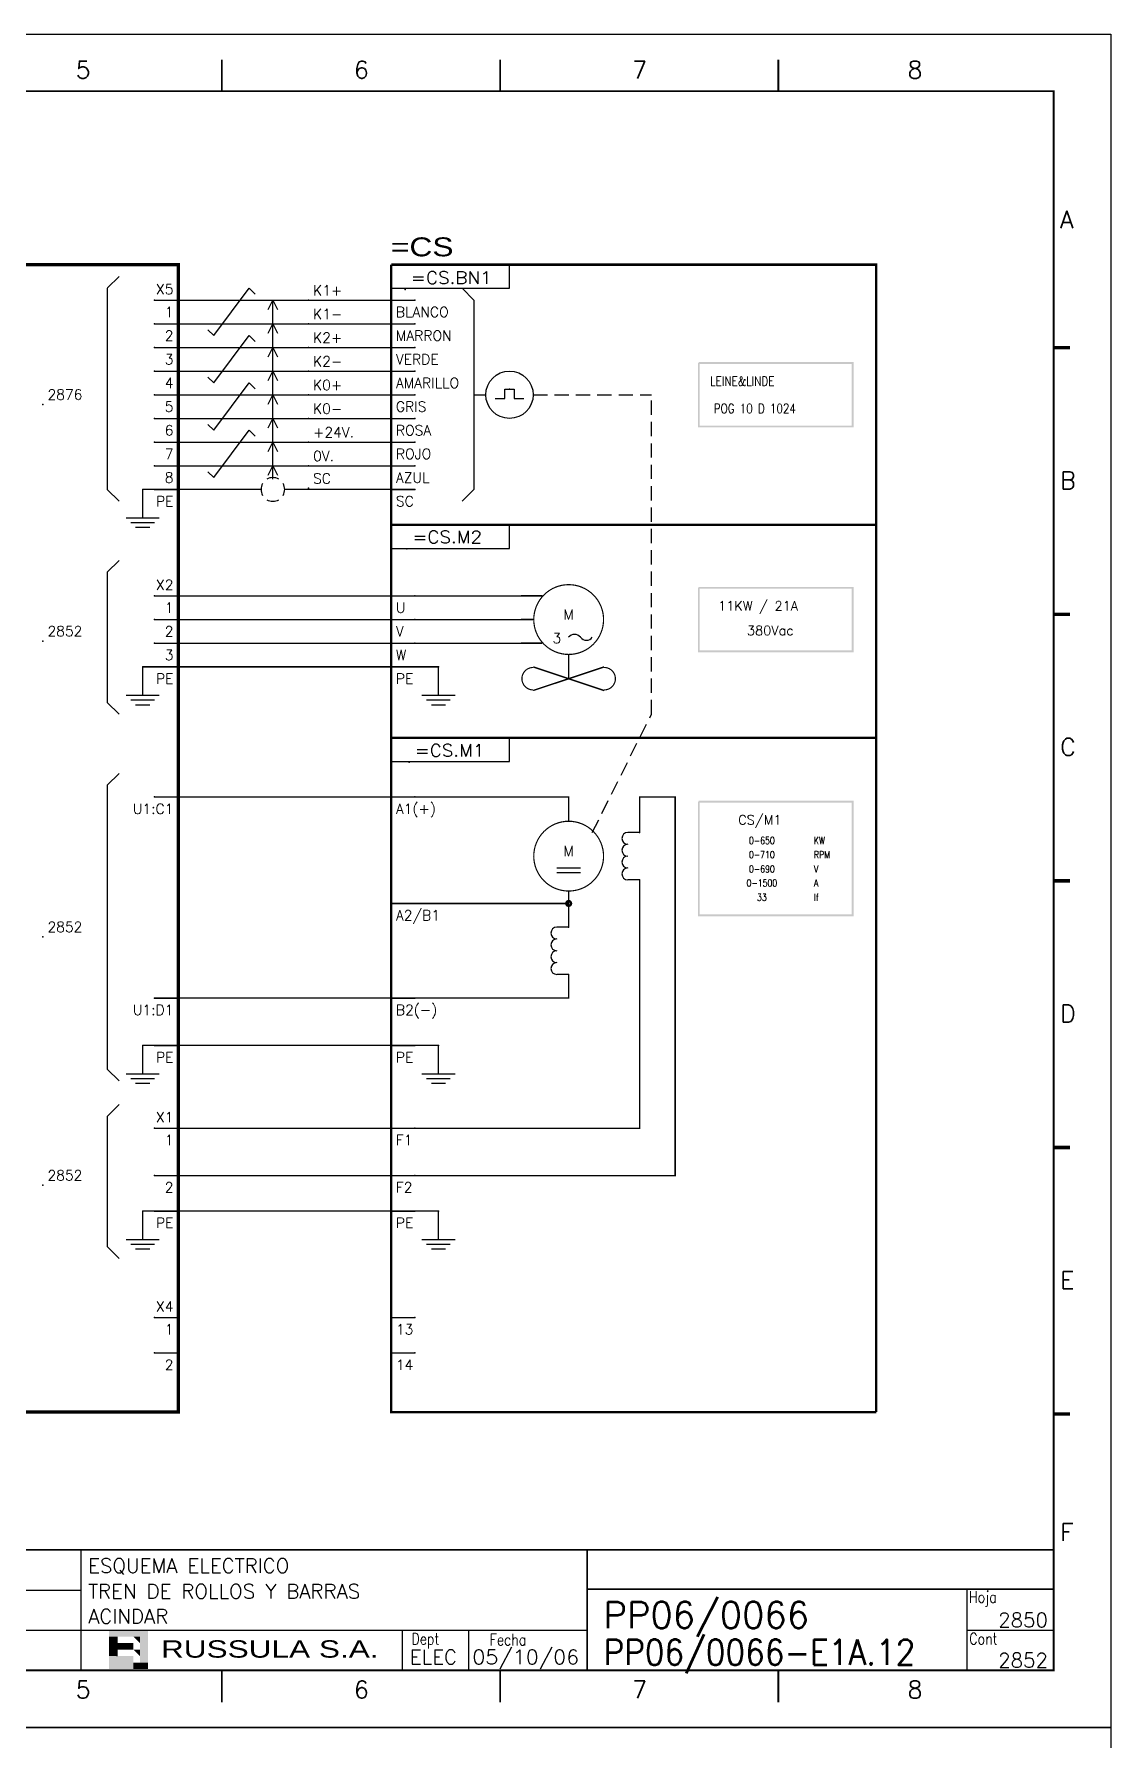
# Model space of a CAD drawing. Extents: x 3 to 423, y -4757 to 292.
# Drawn here: x 233.8 to 422.6, y -7.4 to 291.8 of the extents above; entities that cross this region are included whole.
import ezdxf
from ezdxf.enums import TextEntityAlignment as Align

# ---------------------------------------------------------------- set-up
doc = ezdxf.new("R2010")
doc.units = 0
doc.header["$LTSCALE"] = 10
doc.header["$MEASUREMENT"] = 0
doc.linetypes.add('DASHDOT', pattern=[1, 0.5, -0.25, 0, -0.25])
doc.linetypes.add('HIDDEN', pattern=[0.375, 0.25, -0.125])
doc.layers.get('0').update_dxf_attribs({"linetype": 'CONTINUOUS'})
for name, color, linetype in [('1', 7, 'CONTINUOUS'), ('10', 5, 'CONTINUOUS'), ('102', 7, 'CONTINUOUS'), ('2', 7, 'CONTINUOUS'), ('8', 1, 'CONTINUOUS'), ('9', 6, 'CONTINUOUS'), ('DIBUJO', 7, 'CONTINUOUS'), ('NODE', 7, 'CONTINUOUS')]:
    doc.layers.add(name, color=color, linetype=linetype)
doc.styles.add('HELV', font='HELVBLD.SHX', dxfattribs={"width": 1.2})
doc.styles.add('HELVETICA', font='HELV.SHX')
doc.styles.add('LABEL', font='SIMPLEX', dxfattribs={"width": 0.8, "height": 4})
doc.styles.add('ROMAND', font='ROMAND.SHX', dxfattribs={"width": 0.7})
doc.styles.add('ROMANS', font='romans')
doc.styles.get("Standard").update_dxf_attribs({"font": 'simplex'})

# ---------------------------------------------------------------- blocks, each defined once
blk = doc.blocks.new('NOD', base_point=(237.5, 170))
at = {"layer": 'NODE'}
blk.add_point((237.5, 170), dxfattribs=at)
blk = doc.blocks.new('$060303')
at = {"layer": '2'}
for p, q in [((0, 0), (2.5, 0)), ((0, -10), (2.5, -10))]:
    blk.add_line(p, q, dxfattribs=at)
for centre, end in [((2.5, -1.25), 90), ((2.5, -3.75), 90.00000000000001), ((2.5, -6.25), 90.00000000000001), ((2.5, -8.75), 90.00000000000001)]:
    blk.add_arc(centre, 1.25, 270, end, dxfattribs=at)
for p in [(0, 0), (0, -10)]:
    blk.add_blockref('NOD', p, dxfattribs=at)
at = {"layer": '8'}
for tag, p in [('1A', (1.5, -3.324999999999989)), ('2A', (1.5, -13.32499999999999))]:
    blk.add_attdef(tag, text='', height=2.15, dxfattribs=at).set_placement(p, align=Align.RIGHT)
at = {"layer": '9'}
blk.add_attdef('ID', text='', height=2.15, dxfattribs=at).set_placement((0, 1.175000000000011), align=Align.CENTER)
blk = doc.blocks.new('$$PLL21')
blk.add_line((-2.5, 0), (2.5, 0))
at = {"layer": '2'}
for p in [(-2.5, 0), (2.5, 0)]:
    blk.add_blockref('NOD', p, dxfattribs=at)
at = {"layer": '8'}
blk.add_attdef('*A', (-1.5, -3.574999999999989), '', height=2.15, dxfattribs=at)
at = {"layer": '9'}
blk.add_attdef('ID', (-1.5, 1.25), '', height=2.15, dxfattribs=at)
blk = doc.blocks.new('$$PLR12')
blk.add_line((-2.5, 0), (2.5, 0))
at = {"layer": '2'}
for p in [(-2.5, 0), (2.5, 0)]:
    blk.add_blockref('NOD', p, dxfattribs=at)
at = {"layer": '8'}
blk.add_attdef('*A', text='', height=2.15, dxfattribs=at).set_placement((1.5, -3.574999999999989), align=Align.RIGHT)
at = {"layer": '9'}
blk.add_attdef('ID', text='', height=2.15, dxfattribs=at).set_placement((1.5, 1.25), align=Align.RIGHT)
blk = doc.blocks.new('$021501')
at = {"layer": '2'}
for p, q in [((0, -6), (0, 0)), ((-3.5, -6), (3.5, -6)), ((-2.5, -7), (2.5, -7)), ((-1.5, -8), (1.5, -8))]:
    blk.add_line(p, q, dxfattribs=at)
blk.add_blockref('NOD', (0, 0), dxfattribs=at)
blk = doc.blocks.new('$PP313')
at = {"layer": '2'}
blk.add_blockref('NOD', (0, 0), dxfattribs=at)
at = {"layer": '8'}
blk.add_attdef('1A', (1, -3.324999999999989), '', height=2.15, dxfattribs=at)
at = {"layer": '9'}
blk.add_attdef('ID', (1, 1), '', height=2.15, dxfattribs=at)
blk = doc.blocks.new('DOT', base_point=(355.25, 185))
at = {"layer": '2'}
blk.add_lwpolyline([(355, 185, 0.25, 0.25, 2.502154082895779), (355.237515595764, 185.2496880847195, 0.25, 0.25, 0.3996556434456849)], format="xyseb", close=True, dxfattribs=at)
blk = doc.blocks.new('$020501')
at = {"layer": '2'}
for p, q in [((-2, 1), (0, 0)), ((0, 0), (-2, -1))]:
    blk.add_line(p, q, dxfattribs=at)
blk = doc.blocks.new('$030107')
at = {"layer": '102'}
for centre, start, end in [((0, 0), 150.0000000000002, 209.9999999999999), ((0, 0), 60.00000000000018, 119.9999999999999), ((0, 0), 330.0000000000002, 29.99999999999989), ((0, -2.842170943040401e-14), 240.0000000000001, 299.9999999999998)]:
    blk.add_arc(centre, 2.500000000000008, start, end, dxfattribs=at)
blk = doc.blocks.new('$021325')
at = {"layer": '2'}
for p, q in [((-1, 0), (1, 0)), ((-1, -2), (-1, 0)), ((1, 0), (1, -2)), ((-3, -2), (-1, -2)), ((1, -2), (3, -2))]:
    blk.add_line(p, q, dxfattribs=at)
blk.add_blockref('NOD', (0, 0), dxfattribs=at)
blk = doc.blocks.new('newcajec')
at = {"layer": '1'}
for p, q in [((179.4, 20.84999999999999), (0.1303441721052074, 20.84999999999999)), ((7, 20.84999999999999), (7, 0)), ((71, 20.84999999999999), (71, 0)), ((84, 20.84999999999999), (84, 0.08964143426294768)), ((99, 20.84999999999999), (99, 0)), ((215.2, 20.79999999999999), (215.2, 0)), ((184.6434108527132, 20.17582254554676), (184.806079472624, 20.01315011347727)), ((184.806079472624, 20.01315011347727), (185.1814685954953, 20.25090212957883)), ((10.6, 16.64), (0, 16.64)), ((10.6, 16.64), (99.00000000000001, 16.64)), ((10.6, 12.48), (0, 12.48)), ((10.6, 12.48), (99.00000000000001, 12.48)), ((179.4, 13.86666666), (215.2, 13.86666666)), ((368, 14.06084184883153), (368, 0)), ((10.6, 8.32), (0, 8.32)), ((10.6, 8.32), (99.00000000000001, 8.32)), ((179.4, 6.93333333), (267.6330803594942, 6.93333333)), ((267.6330803594942, 6.93333333), (302.5, 6.93333333)), ((270.6330803594942, 6.908826233307309), (270.6330803594942, 0)), ((282.0665401797471, 6.93333333), (282.0665401797471, 0)), ((368, 6.93333333), (383, 6.93333333)), ((10.6, 4.16), (0, 4.16)), ((10.6, 4.16), (99.00000000000001, 4.16))]:
    blk.add_line(p, q, dxfattribs=at)
for points in [[(47.50000000000003, 272.5, 0.3, 0.3, 0), (47.50000000000003, 277.9125820568927, 0.3, 0.3, 0)], [(95.50000000000003, 272.5, 0.3, 0.3, 0), (95.50000000000003, 277.9125820568927, 0.3, 0.3, 0)], [(143.5000000000001, 272.5, 0.3, 0.3, 0), (143.5000000000001, 277.9125820568927, 0.3, 0.3, 0)], [(191.5000000000001, 272.5, 0.3, 0.3, 0), (191.5000000000001, 277.9125820568927, 0.3, 0.3, 0)], [(239.5000000000001, 272.5, 0.3, 0.3, 0), (239.5000000000001, 277.9125820568927, 0.3, 0.3, 0)], [(287.5000000000001, 272.5, 0.3, 0.3, 0), (287.5000000000001, 277.9125820568927, 0.3, 0.3, 0)], [(335.5000000000001, 272.5, 0.3, 0.3, 0), (335.5000000000001, 277.9125820568927, 0.3, 0.3, 0)], [(-2.989059080962793, 228.2254404700672, 0.6, 0.6, 0), (-0.1817779831361044, 228.2254404700672, 0.6, 0.6, 0)], [(383.0109409190372, 228.2254404700672, 0.6, 0.6, 0), (385.8182220168639, 228.2254404700672, 0.6, 0.6, 0)], [(-2.989059080962793, 182.2254404700672, 0.6, 0.6, 0), (-0.1817779831361044, 182.2254404700672, 0.6, 0.6, 0)], [(383.0109409190372, 182.2254404700672, 0.6, 0.6, 0), (385.8182220168639, 182.2254404700672, 0.6, 0.6, 0)], [(-2.989059080962793, 136.2254404700672, 0.6, 0.6, 0), (-0.1817779831361044, 136.2254404700672, 0.6, 0.6, 0)], [(383.0109409190372, 136.2254404700672, 0.6, 0.6, 0), (385.8182220168639, 136.2254404700672, 0.6, 0.6, 0)], [(-2.989059080962793, 90.2254404700672, 0.6, 0.6, 0), (-0.1817779831361044, 90.2254404700672, 0.6, 0.6, 0)], [(383.0109409190372, 90.2254404700672, 0.6, 0.6, 0), (385.8182220168639, 90.2254404700672, 0.6, 0.6, 0)], [(-2.989059080962793, 44.22544047006719, 0.6, 0.6, 0), (-0.1817779831361044, 44.22544047006719, 0.6, 0.6, 0)], [(383.0109409190372, 44.22544047006719, 0.6, 0.6, 0), (385.8182220168639, 44.22544047006719, 0.6, 0.6, 0)], [(383, 20.79999999999999, 0.3, 0.3, 0), (179.4, 20.79999999999999, 0.3, 0.3, 0), (179.4, 0, 0.3, 0.3, 0)], [(302.5, 20.79999999999999, 0.3, 0.3, 0), (302.5, 0, 0.3, 0.3, 0)], [(302.5, 14, 0.3, 0.3, 0), (383, 14, 0.3, 0.3, 0)], [(47.50000000000004, -5.50000000000002, 0.3, 0.3, 0), (47.50000000000004, -0.08741794310727435, 0.3, 0.3, 0)], [(95.50000000000003, -5.50000000000002, 0.3, 0.3, 0), (95.50000000000003, -0.08741794310727435, 0.3, 0.3, 0)], [(143.5000000000001, -5.50000000000002, 0.3, 0.3, 0), (143.5000000000001, -0.08741794310727435, 0.3, 0.3, 0)], [(191.5000000000001, -5.50000000000002, 0.3, 0.3, 0), (191.5000000000001, -0.08741794310727435, 0.3, 0.3, 0)], [(239.5000000000001, -5.50000000000002, 0.3, 0.3, 0), (239.5000000000001, -0.08741794310727435, 0.3, 0.3, 0)], [(287.5000000000001, -5.50000000000002, 0.3, 0.3, 0), (287.5000000000001, -0.08741794310727435, 0.3, 0.3, 0)], [(335.5000000000001, -5.50000000000002, 0.3, 0.3, 0), (335.5000000000001, -0.08741794310727435, 0.3, 0.3, 0)]]:
    blk.add_lwpolyline(points, format="xyseb", dxfattribs=at)
at = {"layer": '1', "const_width": 0.3}
blk.add_lwpolyline([(0, 0), (0, 272.5), (383, 272.5), (383, 0)], close=True, dxfattribs=at)
at = {"layer": '2', "color": 14}
for p, q in [((221.418090625, 4.694274193107214), (221.418090625, 5.808488255607214)), ((221.418090625, 2.465846068107213), (221.418090625, 3.580060130607212))]:
    blk.add_line(p, q, dxfattribs=at)
for points in [[(220.05064609375, 5.808488255607214), (220.05064609375, 6.922702318107211), (226.73593046875, 5.808488255607214), (226.73593046875, 6.922702318107211)], [(221.418090625, 2.465846068107213), (220.05064609375, 2.465846068107213), (221.418090625, 5.808488255607214), (220.05064609375, 5.808488255607214)], [(221.418090625, 4.694274193107214), (224.254271875, 4.694274193107214), (221.418090625, 3.580060130607212), (224.254271875, 3.580060130607212)], [(224.254271875, 5.808488255607214), (225.3684859375, 5.808488255607214), (225.3684859375, 4.694274193107214)], [(224.254271875, 3.580060130607212), (225.3684859375, 3.580060130607212), (225.3684859375, 2.465846068107213)], [(225.3684859375, 5.808488255607214), (226.73593046875, 5.808488255607214), (225.3684859375, 1.351632005607213), (226.73593046875, 1.351632005607213)], [(224.254271875, 0.2374179431072125), (224.254271875, 2.465846068107213), (220.05064609375, 0.2374179431072125), (220.05064609375, 2.465846068107213)], [(226.73593046875, 1.351632005607213), (226.73593046875, 0.2374179431072125), (224.254271875, 1.351632005607213), (224.254271875, 0.2374179431072125)]]:
    blk.add_solid(points, dxfattribs=at)
at = {"layer": '1', "style": 'ROMANS'}
for s, p in [('1', (22.29321663019694, 274.6822757111598)), ('2', (70.29321663019694, 274.6822757111598)), ('3', (118.2932166301969, 274.6822757111598)), ('4', (166.2932166301969, 274.6822757111598)), ('5', (214.2932166301969, 274.6822757111598)), ('6', (262.293216630197, 274.6822757111598)), ('7', (310.293216630197, 274.6822757111598)), ('8', (357.793216630197, 274.6822757111598)), ('A', (-4.369531937893967, 248.8361050328228)), ('A', (384.130468062106, 248.8361050328228)), ('B', (-4.369531937893967, 203.8361050328228)), ('B', (384.130468062106, 203.8361050328228)), ('C', (-4.369531937893967, 157.8361050328228)), ('C', (384.130468062106, 157.8361050328228)), ('D', (-4.369531937893967, 111.8361050328228)), ('D', (384.130468062106, 111.8361050328228)), ('E', (-4.369531937893967, 65.8361050328228)), ('E', (384.130468062106, 65.8361050328228)), ('F', (-4.369531937893967, 22.33610503282279)), ('F', (384.130468062106, 22.33610503282279)), ('1', (22.29321663019694, -4.817724288840244)), ('2', (70.29321663019694, -4.817724288840244)), ('3', (118.2932166301969, -4.817724288840244)), ('4', (166.2932166301969, -4.817724288840244)), ('5', (214.2932166301969, -4.817724288840244)), ('6', (262.293216630197, -4.817724288840244)), ('7', (310.293216630197, -4.817724288840244)), ('8', (357.793216630197, -4.817724288840244))]:
    blk.add_text(s, height=3, dxfattribs=at).set_placement(p)
at = {"layer": '1', "style": 'LABEL', "width": 0.8}
for s, p in [('Diseno comprobado por', (179.7314614292997, 18.27223571085374)), ('Dibujo comprobado por', (179.8050291925395, 11.4678814488418)), ('Hoja', (368.3783582875667, 11.66394739740196)), ('Dibujado por', (179.8266890074166, 4.640500723763907)), ('Fecha', (285.7145387337263, 4.296982269486556)), ('Cont', (368.4287365512884, 4.459855685207977)), ('No', (2.226666121281127, 1.047317943107212)), ('Revision', (7.999999999999986, 1.047317943107211))]:
    blk.add_text(s, height=2, dxfattribs=at).set_placement(p)
for s, p in [('Dept', (274.6061509242405, 4.441269529660175)), ('Elaborado', (77.5, 1.047317943107211)), ('Fecha', (91.5, 1.047317943107211))]:
    blk.add_text(s, height=2, dxfattribs=at).set_placement(p, align=Align.CENTER)
at = {"layer": '10', "style": 'ROMANS'}
for tag, p in [('REV41', (3.5, 18.74499999999998)), ('REV43', (77.69972273858866, 18.74499999999998)), ('REV31', (3.5, 14.58499999999999)), ('REV33', (77.69972273858866, 14.58499999999999)), ('REV21', (3.5, 10.42499999999999)), ('REV23', (77.69972273858866, 10.42499999999999)), ('REV11', (3.5, 6.265000000000002)), ('REV13', (77.69972273858866, 6.265000000000002))]:
    blk.add_attdef(tag, text='', height=2.5, dxfattribs=at).set_placement(p, align=Align.MIDDLE)
for tag, p, height in [('REV42', (7.999999999999986, 17.49499999999998), 2.5), ('SHEETNAME1', (100.5, 15.82514432423481), 2.5), ('DOCUMENTTYPE', (216.431556680333, 16.80300784715599), 2.5), ('NOTA', (305.324267012746, 15.80181941457773), 3), ('REV32', (7.999999999999986, 13.33499999999999), 2.5), ('DESIGNCHECK', (180.7368689439597, 14.83229733012664), 2.5), ('OBJECT', (216.431556680333, 12.40274635088354), 2.5), ('SHEETNAME2', (100.5, 11.66514432423481), 2.5), ('ORDER', (305.324267012746, 7.301819414577723), 4.5), ('REV22', (7.999999999999986, 9.174999999999999), 2.5), ('SHEETNAME3', (100.5, 7.505144324234807), 2.5), ('DRAWINGCHECK', (180.5313437479052, 7.714149530439984), 2.5), ('CUSTOMER', (216.431556680333, 8.084891464683468), 2.5), ('REV12', (7.999999999999986, 5.015000000000002), 2.5), ('SHEETNAME4', (100.5, 3.345144324234811), 2.5), ('USER', (180.634361454448, 0.7089454855303376), 2.5), ('DEPARTMENT', (271.9308878022507, 1.045088830057653), 2.5), ('DOCUMENT_ID', (305.324267012746, 0.9341589120460885), 4.4)]:
    blk.add_attdef(tag, p, '', height=height, dxfattribs=at)
for tag, width, p, p2 in [('REV44', 1.221199022953692, (84.52509332113708, 17.49499999999998), (98.48165358346499, 17.49499999999998)), ('REV34', 1.221199022953692, (84.52509332113708, 13.33499999999998), (98.48165358346499, 13.33499999999998)), ('REV24', 1.221199022953692, (84.52509332113708, 9.174999999999988), (98.48165358346499, 9.174999999999988)), ('REV14', 1.221199022953692, (84.52509332113708, 5.014999999999999), (98.48165358346499, 5.014999999999999)), ('CREATED2', 7.039914616041486, (282.7069601254168, 1.045088830057653), (301.1448317388588, 1.045088830057653))]:
    blk.add_attdef(tag, text='', height=2.5, dxfattribs=dict(at, width=width)).set_placement(p, p2, align=Align.FIT)
for tag, p in [('SHEET', (382, 7.433333330000005)), ('NEXTSHEET', (382, 0.5000000000000018))]:
    blk.add_attdef(tag, text='', height=2.5, dxfattribs=at).set_placement(p, align=Align.RIGHT)
at = {"layer": 'DIBUJO', "color": 14, "style": 'HELVETICA', "width": 1.3}
blk.add_text('RUSSULA S.A.', height=3, dxfattribs=at).set_placement((229, 2.191446348186597))

msp = doc.modelspace()

# ---------------------------------------------------------------- linework, layer by layer
at = {"layer": '2', "color": 3}
for p, q in [((317.1868122470649, 247.1680002871703), (317.1868122470649, 251.3176283940867)), ((296.4386717124832, 247.1680002871703), (317.1868122470649, 247.1680002871703)), ((317.1868122470649, 201.5220911110901), (317.1868122470649, 205.6717192180065)), ((296.4386717124832, 201.5220911110901), (317.1868122470649, 201.5220911110901)), ((317.1868122470649, 164.1754381488428), (317.1868122470649, 168.3250662557591)), ((296.4386717124832, 164.1754381488428), (317.1868122470649, 164.1754381488428))]:
    msp.add_line(p, q, dxfattribs=at)
at = {"layer": '2'}
for p, q in [((248.7179484829448, 249.2428143406285), (246.7160583054733, 247.2409241631571)), ((246.6431344294867, 247.0648703527289), (246.6431344294867, 211.8961613783811)), ((265.3164609106103, 238.8687440733376), (271.5409030709848, 247.1680002871703)), ((271.5409030709848, 247.1680002871703), (272.578310097714, 246.1305932604412)), ((308.8875560332323, 247.1680002871703), (310.9623700866904, 245.0931862337121)), ((259.0920187502358, 245.0931862337121), (296.4386717124832, 245.0931862337121)), ((275.6905311779012, 213.7187033798006), (275.6905311779012, 245.0931862337121)), ((310.9623700866904, 245.0931862337121), (310.9623700866904, 211.8961613783811)), ((259.0920187502358, 240.9435581267957), (296.4386717124832, 240.9435581267957)), ((264.2790538838813, 239.9061511000666), (265.3164609106103, 238.8687440733376)), ((259.0920187502358, 236.7939300198794), (296.4386717124832, 236.7939300198794)), ((265.3164609106103, 230.5694878595048), (271.5409030709848, 238.8687440733376)), ((271.5409030709848, 238.8687440733376), (272.578310097714, 237.8313370466085)), ((259.0920187502358, 232.644301912963), (296.4386717124832, 232.644301912963)), ((264.2790538838813, 231.6068948862339), (265.3164609106103, 230.5694878595048)), ((265.3164609106103, 222.2702316456721), (271.5409030709848, 230.5694878595048)), ((271.5409030709848, 230.5694878595048), (272.578310097714, 229.5320808327757)), ((259.0920187502358, 228.4946738060466), (296.4386717124832, 228.4946738060466)), ((310.9623700866904, 228.4946738060465), (313.0371841401486, 228.4946738060466)), ((259.0920187502358, 224.3450456991303), (296.4386717124832, 224.3450456991303)), ((264.2790538838813, 223.3076386724011), (265.3164609106103, 222.2702316456721)), ((265.3164609106103, 213.9709754318393), (271.5409030709848, 222.2702316456721)), ((271.5409030709848, 222.2702316456721), (272.578310097714, 221.2328246189429)), ((259.0920187502358, 220.1954175922139), (296.4386717124832, 220.1954175922139)), ((259.0920187502358, 216.0457894852975), (296.4386717124832, 216.0457894852975)), ((264.2790538838813, 215.0083824585684), (265.3164609106103, 213.9709754318393)), ((246.6431344294867, 211.8961613783811), (248.7179484829448, 209.8213473249229)), ((310.9623700866904, 211.8961613783811), (308.8875560332323, 209.8213473249229)), ((248.7179484829448, 199.447277057632), (246.6431344294867, 197.3724630041738)), ((246.6431344294867, 197.3724630041738), (246.6431344294867, 174.5495084161337)), ((322.9214572501514, 193.2228348972574), (319.2616263005231, 193.2228348972574)), ((321.3364403539813, 189.073206790341), (319.2616263005231, 189.073206790341)), ((322.9214572501514, 184.9235786834247), (319.2616263005231, 184.9235786834247)), ((246.6431344294867, 174.5495084161337), (248.7179484829448, 172.4746943626755)), ((248.7179484829448, 162.1006240953846), (246.6431344294867, 160.0258100419264)), ((246.6431344294867, 160.0258100419264), (246.6431344294867, 110.2302727589299)), ((325.4860684608977, 145.5021116677191), (329.635696567814, 145.5021116677191)), ((325.4860684608977, 144.7004297088583), (329.635696567814, 144.7004297088583)), ((246.6431344294867, 110.2302727589299), (248.7179484829448, 108.1554587054717)), ((248.7179484829448, 104.0058305985553), (246.6431344294867, 101.9310165450972)), ((246.6431344294867, 101.9310165450972), (246.6431344294867, 79.1080619570571)), ((246.6431344294867, 79.1080619570571), (248.7179484829448, 77.03324790359889))]:
    msp.add_line(p, q, dxfattribs=at)
at = {"layer": '2', "linetype": 'HIDDEN'}
for p, q in [((321.3364403539813, 228.4946738060466), (342.0845808885633, 228.4946738060466)), ((342.0845808885633, 172.4746943626755), (342.0845808885633, 228.4946738060466)), ((331.7105106212722, 151.7265538280936), (342.0845808885633, 172.4746943626755))]:
    msp.add_line(p, q, dxfattribs=at)
at = {"layer": '2', "color": 3, "linetype": 'DASHDOT'}
for points in [[(159.5009441842427, 251.3176283940867, 0.5809479349682924, 0.5809479349682924, 0), (259.0920187502358, 251.3176283940867, 0.5809479349682924, 0.5809479349682924, 0), (259.0920187502358, 50.06066520864248, 0.5809479349682924, 0.5809479349682924, 0), (159.5009441842427, 50.06066520864248, 0.5809479349682924, 0.5809479349682924, 0), (159.5009441842427, 251.3176283940867, 0.5809479349682924, 0.5809479349682924, 0)], [(381.5060479042687, 50.06066520864248, 0.4149628106916375, 0.4149628106916375, 0), (296.4386717124832, 50.06066520864248, 0.4149628106916375, 0.4149628106916375, 0), (296.4386717124832, 251.3176283940867, 0.4149628106916375, 0.4149628106916375, 0)], [(296.4386717124832, 251.3176283940867, 0.4149628106916375, 0.4149628106916375, 0), (381.5060479042687, 251.3176283940867, 0.4149628106916375, 0.4149628106916375, 0), (381.5060479042687, 50.06066520864248, 0.4149628106916375, 0.4149628106916375, 0)], [(296.4386717124832, 205.6717192180065, 0.4149628106916375, 0.4149628106916375, 0), (381.5060479042687, 205.6717192180065, 0.4149628106916375, 0.4149628106916375, 0)], [(296.4386717124832, 168.3250662557591, 0.4149628106916375, 0.4149628106916375, 0), (381.5060479042687, 168.3250662557591, 0.4149628106916375, 0.4149628106916375, 0)]]:
    msp.add_lwpolyline(points, format="xyseb", dxfattribs=at)
at = {"layer": '2', "linetype": 'HIDDEN'}
for points in [[(252.8675765898612, 211.8961613783811, 0.2489776864149825, 0.2489776864149825, 0), (273.615717124443, 211.8961613783811, 0.2489776864149825, 0.2489776864149825, 0)], [(277.7653452313593, 211.8961613783811, 0.2489776864149825, 0.2489776864149825, 0), (300.5882998193995, 211.8961613783811, 0.2489776864149825, 0.2489776864149825, 0)], [(327.5608825143559, 178.6991365230501, 0.2489776864149825, 0.2489776864149825, 0), (327.5608825143559, 182.8487646299664, 0.2489776864149825, 0.2489776864149825, 0)]]:
    msp.add_lwpolyline(points, format="xyseb", dxfattribs=at)
at = {"layer": '2'}
for points in [[(321.4401810566544, 189.073206790341, 0.2074814053458187, 0.2074814053458187, 1), (333.6815839720576, 189.073206790341, 0.2074814053458187, 0.2074814053458187, 1)], [(321.4401810566544, 147.5769257211773, 0.2074814053458187, 0.2074814053458187, 1), (333.6815839720576, 147.5769257211773, 0.2074814053458187, 0.2074814053458187, 1)]]:
    msp.add_lwpolyline(points, format="xyseb", close=True, dxfattribs=at)
for points in [[(254.9423906433194, 193.2228348972574, 0.2489776864149825, 0.2489776864149825, 0), (322.9755966706267, 193.2228348972574, 0.2489776864149825, 0.2489776864149825, 0)], [(254.9423906433194, 189.073206790341, 0.2489776864149825, 0.2489776864149825, 0), (321.3364403539813, 189.073206790341, 0.2489776864149825, 0.2489776864149825, 0)], [(254.9423906433194, 184.9235786834247, 0.2489776864149825, 0.2489776864149825, 0), (322.9148976654998, 184.9235786834247, 0.2489776864149825, 0.2489776864149825, 0)], [(252.8675765898612, 180.7739505765083, 0.2489776864149825, 0.2489776864149825, 0), (304.7379279263159, 180.7739505765083, 0.2489776864149825, 0.2489776864149825, 0)], [(321.3364403539813, 176.7280631722648, 0.2074814053458187, 0.2074814053458187, -0.414213562373095), (319.3653670031961, 178.6991365230501, 0.2074814053458187, 0.2074814053458187, -0.414213562373095), (321.3364403539813, 180.6702098738354, 0.2074814053458187, 0.2074814053458187, -1)], [(321.3364403539813, 180.7739505765083, 0.2489776864149825, 0.2489776864149825, 0), (333.7853246747304, 176.6243224695919, 0.2489776864149825, 0.2489776864149825, 0)], [(321.3364403539813, 176.6243224695919, 0.2489776864149825, 0.2489776864149825, 0), (333.7853246747304, 180.7739505765083, 0.2489776864149825, 0.2489776864149825, 0)], [(333.7853246747304, 176.7280631722648, 0.2074814053458187, 0.2074814053458187, 0.414213562373095), (335.7563980255158, 178.6991365230501, 0.2074814053458187, 0.2074814053458187, 0.414213562373095), (333.7853246747304, 180.6702098738354, 0.2074814053458187, 0.2074814053458187, 1)], [(340.0097668351049, 151.7265538280936, 0.2489776864149825, 0.2489776864149825, 0), (340.0097668351049, 157.9509959884682, 0.2489776864149825, 0.2489776864149825, 0), (346.2342089954797, 157.9509959884682, 0.2489776864149825, 0.2489776864149825, 0), (346.2342089954797, 91.5569462778062, 0.2489776864149825, 0.2489776864149825, 0), (254.9423906433194, 91.5569462778062, 0.2489776864149825, 0.2489776864149825, 0)], [(327.5608825143559, 153.8013678815518, 0.2489776864149825, 0.2489776864149825, 0), (327.5608825143559, 157.9509959884682, 0.2489776864149825, 0.2489776864149825, 0), (254.9423906433194, 157.9509959884682, 0.2489776864149825, 0.2489776864149825, 0)], [(254.9423906433194, 99.85620249163895, 0.2489776864149825, 0.2489776864149825, 0), (340.0097668351049, 99.85620249163895, 0.2489776864149825, 0.2489776864149825, 0), (340.0097668351049, 143.4272976142609, 0.2489776864149825, 0.2489776864149825, 0)], [(327.5608825143559, 141.3524835608027, 0.2489776864149825, 0.2489776864149825, 0), (327.5608825143559, 139.2776695073445, 0.2489776864149825, 0.2489776864149825, 0), (296.4386717124832, 139.2776695073445, 0.2489776864149825, 0.2489776864149825, 0)], [(327.5608825143559, 139.2776695073445, 0.2489776864149825, 0.2489776864149825, 0), (327.5608825143559, 135.1280414004281, 0.2489776864149825, 0.2489776864149825, 0)], [(327.5608825143559, 126.8287851865954, 0.2489776864149825, 0.2489776864149825, 0), (327.5608825143559, 122.679157079679, 0.2489776864149825, 0.2489776864149825, 0), (254.9423906433194, 122.679157079679, 0.2489776864149825, 0.2489776864149825, 0)], [(252.8675765898612, 114.3799008658463, 0.2489776864149825, 0.2489776864149825, 0), (304.7379279263159, 114.3799008658463, 0.2489776864149825, 0.2489776864149825, 0)], [(252.8675765898612, 85.33250411743164, 0.2489776864149825, 0.2489776864149825, 0), (304.7379279263159, 85.33250411743164, 0.2489776864149825, 0.2489776864149825, 0)]]:
    msp.add_lwpolyline(points, format="xyseb", dxfattribs=at)
msp.add_circle((317.1868122470649, 228.4946738060466), 4.149628106916374, dxfattribs=at)
for centre, radius, start, end in [((246.8921121159017, 247.0648703527289), 0.2489776864149825, 135, 180), ((328.5982895410851, 185.1829304401069), 1.296758783411367, 36.86989764584663, 143.1301023541534), ((330.6731035945432, 186.7390409802006), 1.296758783411367, 216.8698976458466, 323.1301023541534)]:
    msp.add_arc(centre, radius, start, end, dxfattribs=at)
for points in [[(350.2178519781195, 222.7599664042228), (350.5498222266726, 223.0919366527761), (350.2178519781195, 234.0580146270056), (350.5498222266726, 234.0580146270056)], [(350.3838371023961, 234.2239997512823), (350.3838371023961, 233.892029502729), (377.5224049216292, 234.2239997512823), (377.1904346730758, 233.892029502729)], [(377.5224049216292, 234.2239997512823), (377.1904346730758, 233.892029502729), (377.5224049216292, 222.7599664042228), (377.1904346730758, 223.0919366527761)], [(377.5224049216292, 222.7599664042228), (377.1904346730758, 223.0919366527761), (350.2178519781195, 222.7599664042228), (350.5498222266726, 223.0919366527761)], [(350.2178519781195, 183.3384993885173), (350.5498222266726, 183.6704696370706), (350.2178519781195, 194.6365476113), (350.5498222266726, 194.6365476113)], [(350.3838371023961, 194.8025327355767), (350.3838371023961, 194.4705624870234), (377.5224049216292, 194.8025327355767), (377.1904346730758, 194.4705624870234)], [(377.5224049216292, 194.8025327355767), (377.1904346730758, 194.4705624870234), (377.5224049216292, 183.3384993885173), (377.1904346730758, 183.6704696370706)], [(377.5224049216292, 183.3384993885173), (377.1904346730758, 183.6704696370706), (350.2178519781195, 183.3384993885173), (350.5498222266726, 183.6704696370706)], [(350.2178519781195, 137.0368703296097), (350.5498222266726, 137.368840578163), (350.2178519781195, 157.1210703670849), (350.5498222266726, 157.1210703670849)], [(350.3838371023961, 157.2870554913616), (350.3838371023961, 156.9550852428083), (377.5224049216292, 157.2870554913616), (377.1904346730758, 156.9550852428083)], [(377.5224049216292, 157.2870554913616), (377.1904346730758, 156.9550852428083), (377.5224049216292, 137.0368703296097), (377.1904346730758, 137.368840578163)], [(377.5224049216292, 137.0368703296097), (377.1904346730758, 137.368840578163), (350.2178519781195, 137.0368703296097), (350.5498222266726, 137.368840578163)]]:
    msp.add_trace(points, dxfattribs=at)
at = {"layer": 'DIBUJO'}
for points in [[(2.634862466100458, 291.7520183687085), (422.6348624661005, 291.7520183687085), (422.6348624661005, -5.247981631291509), (2.634862466100458, -5.247981631291509), (2.634862466100458, 291.7520183687085)], [(2.634862466100458, -5.247981631291509), (422.6348624661005, -5.247981631291509), (422.6348624661005, -302.2479816312915), (2.634862466100458, -302.2479816312915), (2.634862466100458, -5.247981631291509)]]:
    msp.add_lwpolyline(points, dxfattribs=at)

# ---------------------------------------------------------------- block references
at = {"layer": '2', "color": 7}
ref = msp.add_blockref('newcajec', (23.31009182389882, 4.771330276924499), dxfattribs=dict(at, xscale=1.016442892079945, yscale=1.016442892079945, zscale=1.016442892079945))
ref.add_attrib('REV24', '28/05/07', dxfattribs={"layer": '10', "height": 2.541107230199862, "style": 'ROMANS', "width": 0.7281683615127605}).set_placement((109.2250221325626, 14.09719381175798), (123.4110686090912, 14.09719381175798), align=Align.FIT)
ref.add_attrib('SHEETNAME3', '-', (125.4626024779333, 12.39988087932711), dxfattribs={"layer": '10', "height": 2.541107230199862, "style": 'ROMANS'})
ref.add_attrib('SHEETNAME2', 'CONVERTIDOR C.C. TIJERA CORTE EN FRIO', (125.4626024779333, 16.62828331037969), dxfattribs={"layer": '10', "height": 2.541107230199862, "style": 'ROMANS', "width": 0.9})
ref.add_attrib('SHEETNAME1', '+TA121', (125.4626024779333, 20.85668574143225), dxfattribs={"layer": '10', "height": 2.541107230199862, "style": 'ROMANS'})
ref.add_attrib('USER', 'J.PAZOS', (206.914604589672, 5.491932876563976), dxfattribs={"layer": '10', "height": 2.541107230199862, "style": 'ROMANS'})
ref.add_attrib('DRAWINGCHECK', 'J.L.C.C.', (206.8098929740983, 12.61232273558207), dxfattribs={"layer": '10', "height": 2.541107230199862, "style": 'ROMANS'})
ref.add_attrib('DESIGNCHECK', 'J.M. CEDEIRA', (207.0187975987711, 19.84751347134807), dxfattribs={"layer": '10', "height": 2.541107230199862, "style": 'ROMANS'})
ref.add_attrib('REV22', 'As-built', (31.44163496053836, 14.09719381175799), dxfattribs={"layer": '10', "height": 2.541107230199862, "style": 'ROMANS'})
ref.add_attrib('REV12', 'Aprobación documentación', (31.44163496053836, 9.868791380705424), dxfattribs={"layer": '10', "height": 2.541107230199862, "style": 'ROMANS'})
ref.add_attrib('REV21', '1', dxfattribs={"layer": '10', "height": 2.541107230199862, "style": 'ROMANS'}).set_placement((26.86764194617862, 15.36774742685792), align=Align.MIDDLE)
ref.add_attrib('REV11', '0', dxfattribs={"layer": '10', "height": 2.541107230199862, "style": 'ROMANS'}).set_placement((26.86764194617862, 11.13934499580536), align=Align.MIDDLE)
ref.add_attrib('SHEETNAME4', '-', (125.4626024779333, 8.171478448274545), dxfattribs={"layer": '10', "height": 2.541107230199862, "style": 'ROMANS'})
ref.add_attrib('REV14', '18/10/06', dxfattribs={"layer": '10', "height": 2.541107230199862, "style": 'ROMANS', "width": 0.7281683615127605}).set_placement((109.2250221325626, 9.86879138070542), (123.4110686090912, 9.86879138070542), align=Align.FIT)
ref.add_attrib('REV23', 'C.C.R.', dxfattribs={"layer": '10', "height": 2.541107230199862, "style": 'ROMANS'}).set_placement((102.2874227181197, 15.36774742685792), align=Align.MIDDLE)
ref.add_attrib('REV13', 'PAZOS', dxfattribs={"layer": '10', "height": 2.541107230199862, "style": 'ROMANS'}).set_placement((102.2874227181197, 11.13934499580536), align=Align.MIDDLE)
ref.add_attrib('DOCUMENT_ID', 'PP06/0066-E1A.12', (333.6547728085237, 5.720849463146881), dxfattribs={"layer": '10', "height": 4.472348725151758, "style": 'ROMANS', "width": 0.9})
ref.add_attrib('ORDER', 'PP06/0066', (333.6547728085237, 12.19321272012337), dxfattribs={"layer": '10', "height": 4.573993014359752, "style": 'ROMANS'})
ref.add_attrib('CUSTOMER', 'ACINDAR', (243.300409233421, 12.98916073943982), dxfattribs={"layer": '10', "height": 2.541107230199862, "style": 'ROMANS'})
ref.add_attrib('OBJECT', 'TREN DE ROLLOS Y BARRAS', (243.300409233421, 17.37801364755055), dxfattribs={"layer": '10', "height": 2.541107230199862, "style": 'ROMANS'})
ref.add_attrib('DOCUMENTTYPE', 'ESQUEMA ELECTRICO', (243.300409233421, 21.85062816872975), dxfattribs={"layer": '10', "height": 2.541107230199862, "style": 'ROMANS'})
ref.add_attrib('CREATED2', '05/10/06', dxfattribs={"layer": '10', "height": 2.541107230199862, "style": 'ROMANS', "width": 0.9619759102665398}).set_placement((310.6655719849071, 5.833603389828746), (329.4066155314728, 5.833603389828746), align=Align.FIT)
ref.add_attrib('DEPARTMENT', 'ELEC', (299.7123098674855, 5.833603389828746), dxfattribs={"layer": '10', "height": 2.541107230199862, "style": 'ROMANS'})
ref.add_attrib('NEXTSHEET', '2852', dxfattribs={"layer": '10', "height": 2.541107230199862, "style": 'ROMANS'}).set_placement((411.5912765984378, 5.279551722964475), align=Align.RIGHT)
ref.add_attrib('SHEET', '2850', dxfattribs={"layer": '10', "height": 2.541107230199862, "style": 'ROMANS'}).set_placement((411.5912765984378, 12.32688910466395), align=Align.RIGHT)
at = {"layer": '2'}
ref = msp.add_blockref('$PP313', (298.9177126925111, 246.9693151243802), dxfattribs=dict(at, xscale=0.9959107456599677, yscale=0.9959107456599677, zscale=0.9959107456599677))
ref.add_attrib('ID', '=CS.BN1', (299.9136234381709, 247.9652258700401), dxfattribs={"layer": '9', "height": 2.14120810316885, "width": 1.1})
for name, p, xscale, yscale, zscale, values in [('$$PLR12', (257.0172046967776, 245.0931862337121), 0.829925621383275, 0.829925621383275, 0.829925621383275, {'ID': 'X5', '*A': '1'}), ('$$PLL21', (298.5134857659414, 245.0931862337121), 0.8299256213832944, 0.8299256213832944, 0.8299256213832944, {'*A': 'BLANCO'}), ('$$PLR12', (257.0172046967776, 240.9435581267957), 0.829925621383275, 0.829925621383275, 0.829925621383275, {'*A': '2'}), ('$$PLL21', (298.5134857659414, 240.9435581267957), 0.8299256213832944, 0.8299256213832944, 0.8299256213832944, {'*A': 'MARRON'}), ('$$PLR12', (257.0172046967776, 236.7939300198794), 0.829925621383275, 0.829925621383275, 0.829925621383275, {'*A': '3'}), ('$$PLL21', (298.5134857659414, 236.7939300198794), 0.8299256213832944, 0.8299256213832944, 0.8299256213832944, {'*A': 'VERDE'}), ('$$PLR12', (257.0172046967776, 232.644301912963), 0.829925621383275, 0.829925621383275, 0.829925621383275, {'*A': '4'}), ('$$PLL21', (298.5134857659414, 232.644301912963), 0.8299256213832944, 0.8299256213832944, 0.8299256213832944, {'*A': 'AMARILLO'}), ('$$PLR12', (257.0172046967776, 228.4946738060466), 0.829925621383275, 0.829925621383275, 0.829925621383275, {'*A': '5'}), ('$$PLL21', (298.5134857659414, 228.4946738060466), 0.8299256213832944, 0.8299256213832944, 0.8299256213832944, {'*A': 'GRIS'}), ('$$PLR12', (257.0172046967776, 224.3450456991303), 0.829925621383275, 0.829925621383275, 0.829925621383275, {'*A': '6'}), ('$$PLL21', (298.5134857659414, 224.3450456991303), 0.8299256213832944, 0.8299256213832944, 0.8299256213832944, {'*A': 'ROSA'}), ('$$PLR12', (257.0172046967776, 220.1954175922139), 0.829925621383275, 0.829925621383275, 0.829925621383275, {'*A': '7'}), ('$$PLL21', (298.5134857659414, 220.1954175922139), 0.8299256213832944, 0.8299256213832944, 0.8299256213832944, {'*A': 'ROJO'}), ('$$PLR12', (257.0172046967776, 216.0457894852975), 0.829925621383275, 0.829925621383275, 0.829925621383275, {'*A': '8'}), ('$$PLL21', (298.5134857659414, 216.0457894852975), 0.8299256213832944, 0.8299256213832944, 0.8299256213832944, {'*A': 'AZUL'}), ('$$PLR12', (257.0172046967776, 211.8961613783811), 0.829925621383275, 0.829925621383275, 0.829925621383275, {'*A': 'PE'}), ('$$PLL21', (298.5134857659414, 211.8961613783811), 0.829925621383275, 0.829925621383275, 0.829925621383275, {'*A': 'SC'}), ('$$PLR12', (257.0172046967776, 193.2228348972574), 0.829925621383275, 0.829925621383275, 0.829925621383275, {'ID': 'X2', '*A': '1'}), ('$$PLL21', (298.5134857659414, 193.2228348972574), 0.829925621383275, 0.829925621383275, 0.829925621383275, {'*A': 'U'}), ('$$PLR12', (257.0172046967776, 189.073206790341), 0.829925621383275, 0.829925621383275, 0.829925621383275, {'*A': '2'}), ('$$PLL21', (298.5134857659414, 189.073206790341), 0.829925621383275, 0.829925621383275, 0.829925621383275, {'*A': 'V'}), ('$$PLR12', (257.0172046967776, 184.9235786834247), 0.829925621383275, 0.829925621383275, 0.829925621383275, {'*A': '3'}), ('$$PLL21', (298.5134857659414, 184.9235786834247), 0.829925621383275, 0.829925621383275, 0.829925621383275, {'*A': 'W'}), ('$$PLR12', (257.0172046967776, 180.7739505765083), 0.829925621383275, 0.829925621383275, 0.829925621383275, {'*A': 'PE'}), ('$$PLL21', (298.5134857659414, 180.7739505765083), 0.829925621383275, 0.829925621383275, 0.829925621383275, {'*A': 'PE'}), ('$$PLR12', (257.0172046967776, 157.9509959884682), 0.829925621383275, 0.829925621383275, 0.829925621383275, {'*A': 'U1:C1'}), ('$$PLL21', (298.5134857659414, 157.9509959884682), 0.829925621383275, 0.829925621383275, 0.829925621383275, {'*A': 'A1(+)'}), ('$$PLL21', (298.5134857659414, 139.2776695073445), 0.829925621383275, 0.829925621383275, 0.829925621383275, {'*A': 'A2/B1'}), ('$$PLR12', (257.0172046967776, 122.679157079679), 0.829925621383275, 0.829925621383275, 0.829925621383275, {'*A': 'U1:D1'}), ('$$PLL21', (298.5134857659414, 122.679157079679), 0.829925621383275, 0.829925621383275, 0.829925621383275, {'*A': 'B2(-)'}), ('$$PLR12', (257.0172046967776, 114.3799008658463), 0.829925621383275, 0.829925621383275, 0.829925621383275, {'*A': 'PE'}), ('$$PLL21', (298.5134857659414, 114.3799008658463), 0.829925621383275, 0.829925621383275, 0.829925621383275, {'*A': 'PE'}), ('$$PLR12', (257.0172046967776, 99.85620249163897), 0.829925621383275, 0.829925621383275, 0.829925621383275, {'ID': 'X1', '*A': '1'}), ('$$PLL21', (298.5134857659414, 99.85620249163897), 0.829925621383275, 0.829925621383275, 0.829925621383275, {'*A': 'F1'}), ('$$PLR12', (257.0172046967776, 91.55694627780623), 0.829925621383275, 0.829925621383275, 0.829925621383275, {'*A': '2'}), ('$$PLL21', (298.5134857659414, 91.55694627780623), 0.829925621383275, 0.829925621383275, 0.829925621383275, {'*A': 'F2'}), ('$$PLR12', (257.0172046967776, 85.33250411743167), 0.829925621383275, 0.829925621383275, 0.829925621383275, {'*A': 'PE'}), ('$$PLL21', (298.5134857659414, 85.33250411743167), 0.829925621383275, 0.829925621383275, 0.829925621383275, {'*A': 'PE'}), ('$$PLR12', (257.0172046967776, 66.659177636308), 0.829925621383275, 0.829925621383275, 0.829925621383275, {'ID': 'X4', '*A': '1'}), ('$$PLL21', (298.5134857659414, 66.659177636308), 0.829925621383275, 0.829925621383275, 0.829925621383275, {'*A': '13'}), ('$$PLR12', (257.0172046967776, 60.43473547593341), 0.829925621383275, 0.829925621383275, 0.829925621383275, {'*A': '2'}), ('$$PLL21', (298.5134857659414, 60.43473547593341), 0.829925621383275, 0.829925621383275, 0.829925621383275, {'*A': '14'})]:
    msp.add_blockref(name, p, dxfattribs=dict(at, xscale=xscale, yscale=yscale, zscale=zscale)).add_auto_attribs(values)
ref = msp.add_blockref('$PP313', (281.9149733382757, 245.0931862337121), dxfattribs=dict(at, xscale=0.829925621383275, yscale=0.829925621383275, zscale=0.829925621383275))
ref.add_attrib('ID', 'K1+', (282.7448989596591, 245.9231118550954), dxfattribs={"layer": '9', "height": 1.784340085974041})
at = {"layer": '2', "xscale": 0.829925621383275, "yscale": 0.829925621383275, "zscale": 0.829925621383275}
for name, p, rotation in [('$020501', (275.6905311779012, 245.0931862337121), 90), ('$020501', (275.6905311779012, 240.9435581267957), 90), ('$020501', (275.6905311779012, 236.7939300198794), 90), ('$020501', (275.6905311779012, 232.644301912963), 90), ('$020501', (275.6905311779012, 228.4946738060466), 90), ('$020501', (275.6905311779012, 224.3450456991303), 90), ('$020501', (275.6905311779012, 220.1954175922139), 90), ('$020501', (275.6905311779012, 216.0457894852975), 90), ('$060303', (340.0097668351049, 143.4272976142609), 180), ('$060303', (327.5608825143559, 126.8287851865954), 180)]:
    msp.add_blockref(name, p, dxfattribs=dict(at, rotation=rotation))
at = {"layer": '2'}
ref = msp.add_blockref('$PP313', (281.9149733382757, 240.9435581267957), dxfattribs=dict(at, xscale=0.829925621383275, yscale=0.829925621383275, zscale=0.829925621383275))
ref.add_attrib('ID', 'K1-', (282.7448989596591, 241.773483748179), dxfattribs={"layer": '9', "height": 1.784340085974041})
ref = msp.add_blockref('$PP313', (281.9149733382757, 236.7939300198794), dxfattribs=dict(at, xscale=0.829925621383275, yscale=0.829925621383275, zscale=0.829925621383275))
ref.add_attrib('ID', 'K2+', (282.7448989596591, 237.6238556412626), dxfattribs={"layer": '9', "height": 1.784340085974041})
ref = msp.add_blockref('$PP313', (281.9149733382757, 232.644301912963), dxfattribs=dict(at, xscale=0.829925621383275, yscale=0.829925621383275, zscale=0.829925621383275))
ref.add_attrib('ID', 'K2-', (282.7448989596591, 233.4742275343463), dxfattribs={"layer": '9', "height": 1.784340085974041})
ref = msp.add_blockref('$PP313', (281.9149733382757, 228.4946738060466), dxfattribs=dict(at, xscale=0.829925621383275, yscale=0.829925621383275, zscale=0.829925621383275))
ref.add_attrib('ID', 'K0+', (282.7448989596591, 229.3245994274299), dxfattribs={"layer": '9', "height": 1.784340085974041})
ref = msp.add_blockref('$PP313', (235.3479543028369, 226.8069415249957), dxfattribs=dict(at, xscale=0.829925621383275, yscale=0.829925621383275, zscale=0.829925621383275))
ref.add_attrib('ID', '2876', (236.1778799242201, 227.636867146379), dxfattribs={"layer": '9', "height": 1.784340085974041})
for name, p, xscale, yscale, zscale in [('$021325', (317.1868122470649, 229.4992524295979), 0.829925621383275, 0.829925621383275, 0.829925621383275), ('$030107', (275.6905311779012, 211.8961613783811), 0.829925621383275, 0.829925621383275, 0.829925621383275), ('$021501', (252.8675765898612, 211.8961613783811), 0.829925621383275, 0.829925621383275, 0.829925621383275), ('$021501', (252.8675765898612, 180.7739505765083), 0.829925621383275, 0.829925621383275, 0.829925621383275), ('$021501', (304.7379279263159, 180.7739505765083), 0.829925621383275, 0.829925621383275, 0.829925621383275), ('DOT', (327.5608825143559, 139.2776695073445), 1.65985124276655, 1.65985124276655, 1.65985124276655), ('$021501', (252.8675765898612, 114.3799008658463), 0.829925621383275, 0.829925621383275, 0.829925621383275), ('$021501', (304.7379279263159, 114.3799008658463), 0.829925621383275, 0.829925621383275, 0.829925621383275), ('$021501', (252.8675765898612, 85.33250411743167), 0.829925621383275, 0.829925621383275, 0.829925621383275), ('$021501', (304.7379279263159, 85.33250411743167), 0.829925621383275, 0.829925621383275, 0.829925621383275)]:
    msp.add_blockref(name, p, dxfattribs=dict(at, xscale=xscale, yscale=yscale, zscale=zscale))
ref = msp.add_blockref('$PP313', (281.9149733382757, 224.3450456991303), dxfattribs=dict(at, xscale=0.829925621383275, yscale=0.829925621383275, zscale=0.829925621383275))
ref.add_attrib('ID', 'K0-', (282.7448989596591, 225.1749713205135), dxfattribs={"layer": '9', "height": 1.784340085974041})
ref = msp.add_blockref('$PP313', (281.9149733382757, 220.1954175922139), dxfattribs=dict(at, xscale=0.829925621383275, yscale=0.829925621383275, zscale=0.829925621383275))
ref.add_attrib('ID', '+24V.', (282.7448989596591, 221.0253432135971), dxfattribs={"layer": '9', "height": 1.784340085974041})
ref = msp.add_blockref('$PP313', (281.9149733382757, 216.0457894852975), dxfattribs=dict(at, xscale=0.829925621383275, yscale=0.829925621383275, zscale=0.829925621383275))
ref.add_attrib('ID', '0V.', (282.7448989596591, 216.8757151066808), dxfattribs={"layer": '9', "height": 1.784340085974041})
ref = msp.add_blockref('$PP313', (281.9149733382757, 212.099704739952), dxfattribs=dict(at, xscale=0.829925621383275, yscale=0.829925621383275, zscale=0.829925621383275))
ref.add_attrib('ID', 'SC', (282.7448989596591, 212.9296303613353), dxfattribs={"layer": '9', "height": 1.784340085974041})
ref = msp.add_blockref('$PP313', (299.1644615959993, 201.4878368385888), dxfattribs=dict(at, xscale=0.9959107456599677, yscale=0.9959107456599677, zscale=0.9959107456599677))
ref.add_attrib('ID', '=CS.M2', (300.1603723416591, 202.4837475842488), dxfattribs={"layer": '9', "height": 2.14120810316885, "width": 1.1})
ref = msp.add_blockref('$PP313', (235.3479543028369, 185.3106604558319), dxfattribs=dict(at, xscale=0.829925621383275, yscale=0.829925621383275, zscale=0.829925621383275))
ref.add_attrib('ID', '2852', (236.1778799242201, 186.1405860772152), dxfattribs={"layer": '9', "height": 1.784340085974041})
ref = msp.add_blockref('$PP313', (299.5757087634248, 164.0589680953455), dxfattribs=dict(at, xscale=0.9959107456599677, yscale=0.9959107456599677, zscale=0.9959107456599677))
ref.add_attrib('ID', '=CS.M1', (300.5716195090845, 165.0548788410054), dxfattribs={"layer": '9', "height": 2.14120810316885, "width": 1.1})
ref = msp.add_blockref('$PP313', (235.3479543028369, 133.4403091193772), dxfattribs=dict(at, xscale=0.829925621383275, yscale=0.829925621383275, zscale=0.829925621383275))
ref.add_attrib('ID', '2852', (236.1778799242201, 134.2702347407605), dxfattribs={"layer": '9', "height": 1.784340085974041})
ref = msp.add_blockref('$PP313', (235.3479543028369, 89.86921399675535), dxfattribs=dict(at, xscale=0.829925621383275, yscale=0.829925621383275, zscale=0.829925621383275))
ref.add_attrib('ID', '2852', (236.1778799242201, 90.69913961813862), dxfattribs={"layer": '9', "height": 1.784340085974041})

# ---------------------------------------------------------------- texts
for s, height, style, width, p in [('=CS', 3.3197024855331, 'HELV', 1.2, (296.3921658640671, 252.7777761313417)), ('LEINE&LINDE', 1.65985124276655, 'ROMANS', 0.8, (352.3677564596151, 230.0608042615974)), ('POG 10 D 1024', 1.65985124276655, 'ROMANS', 0.8, (353.0081991974606, 225.2644693576681)), ('KW', 1.244888432074913, 'ROMANS', 0.8, (370.5701922886111, 149.6958303274743)), ('RPM', 1.244888432074913, 'ROMANS', 0.8, (370.5701922886111, 147.2060534633245)), ('V', 1.244888432074913, 'ROMANS', 0.8, (370.5701922886111, 144.7162765991746)), ('A', 1.244888432074913, 'ROMANS', 0.8, (370.5701922886111, 142.2264997350248)), ('If', 1.244888432074913, 'ROMANS', 0.8, (370.5701922886111, 139.736722870875))]:
    msp.add_text(s, height=height, dxfattribs=dict(at, style=style, width=width)).set_placement(p)
for s, style, p in [('11KW / 21A', 'ROMANS', (353.7629380488783, 190.6393372458918)), ('380Vac', 'ROMANS', (358.8207367875295, 186.3183308614778)), ('CS/M1', 'ROMAND', (357.2888867693017, 153.1040543031982))]:
    msp.add_text(s, height=1.65985124276655, dxfattribs=dict(at, style=style)).set_placement(p)
for s, p in [('M', (327.5608825143559, 189.073206790341)), ('3', (325.4860684608977, 184.9235786834247)), ('M', (327.5608825143559, 147.5769257211773))]:
    msp.add_text(s, height=1.784340085974041, dxfattribs=at).set_placement(p, align=Align.CENTER)
at = {"layer": '2', "style": 'ROMANS', "width": 0.8}
for s, p in [('0-650', (361.441010453395, 149.6958303274743)), ('0-710', (361.441010453395, 147.2060534633245)), ('0-690', (361.441010453395, 144.7162765991746)), ('0-1500', (361.441010453395, 142.2264997350248)), ('33', (361.441010453395, 139.736722870875))]:
    msp.add_text(s, height=1.244888432074913, dxfattribs=at).set_placement(p, align=Align.CENTER)

doc.saveas('drawing.dxf')
